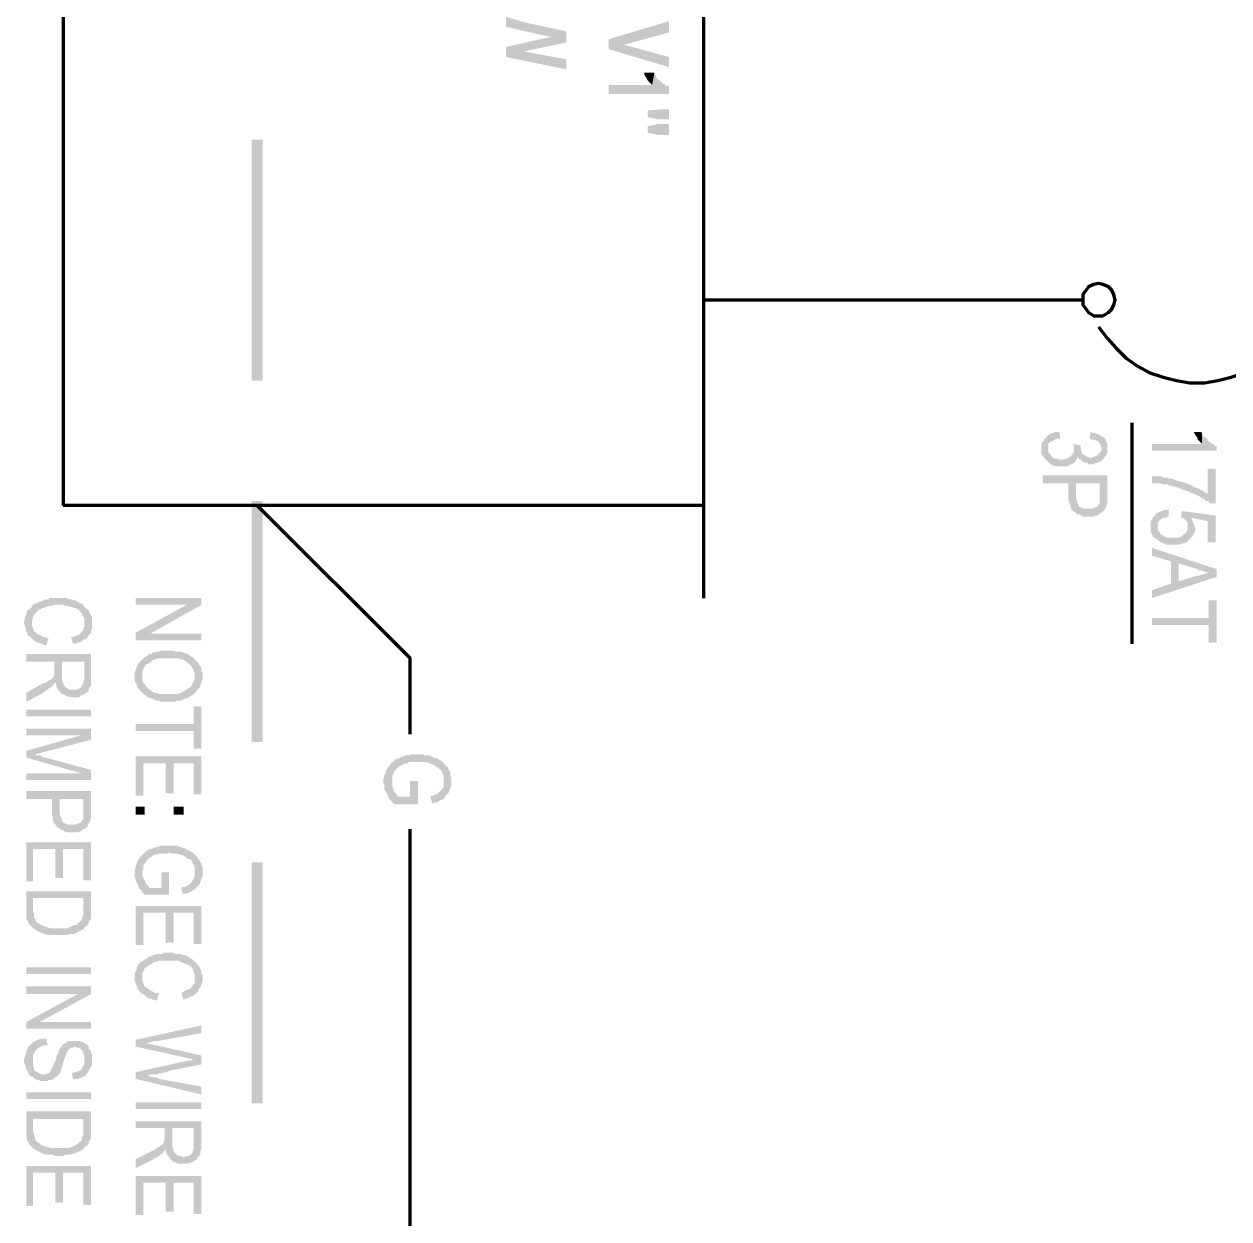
# Model space of a CAD drawing. Header units: inches. Extents: x -186 to 186, y -282 to 282.
# Drawn here: x -1.11 to 38.89, y -158.94 to -119.28 of the extents above; entities that cross this region are included whole.
import ezdxf

# ---------------------------------------------------------------- set-up
doc = ezdxf.new("R2010")
doc.units = ezdxf.units.IN
doc.header["$MEASUREMENT"] = 0
doc.layers.add('H', color=7, linetype='CONTINUOUS', lineweight=100)
doc.layers.add('P', color=250, linetype='CONTINUOUS', lineweight=100)

msp = doc.modelspace()

# ---------------------------------------------------------------- hatches: boundary and pattern name
at = {"layer": 'H', "linetype": 'Continuous'}
for points in [[(16.889, -119.889), (16.889, -119.519), (15.519, -119.222), (14.889, -119.037), (14.889, -119.37), (16.37, -119.704)], [(20.296, -119.556), (20.296, -119.185), (18.296, -119.778), (18.815, -119.963)], [(16.889, -119.889), (16.37, -119.704), (14.889, -120.037), (15.481, -120.185)], [(20.296, -120.704), (20.296, -120.37), (18.815, -119.963), (18.296, -119.778), (18.296, -120.111)], [(16.889, -120.778), (16.889, -120.444), (15.481, -120.185), (14.889, -120.037), (14.889, -120.37)], [(20.296, -121.593), (20.296, -121.333), (20.259, -121.333), (20.222, -121.333), (20.185, -121.296), (20.111, -121.259), (20.074, -121.222), (20.037, -121.185), (19.889, -121.074), (19.889, -121.037), (19.852, -120.963), (19.815, -120.926), (19.815, -120.889), (19.741, -121.296), (18.296, -121.296), (18.296, -121.593)], [(19.815, -120.889), (19.444, -120.889), (19.481, -120.889), (19.481, -120.963), (19.519, -121), (19.519, -121.037), (19.556, -121.074), (19.593, -121.148), (19.63, -121.185), (19.667, -121.222), (19.741, -121.296)], [(20.296, -122.444), (20.296, -122.111), (19.963, -122.111), (19.593, -122.148), (19.593, -122.37), (19.963, -122.444)], [(20.296, -122.963), (20.296, -122.593), (19.963, -122.593), (19.593, -122.667), (19.593, -122.889), (19.963, -122.963)], [(6.815, -123.111), (6.444, -123.111), (6.815, -131.111)], [(6.444, -123.111), (6.815, -131.111), (6.444, -131.111)], [(33.778, -133.815), (33.741, -133.37), (33.741, -133.444), (33.741, -133.481), (33.704, -133.556), (33.667, -133.593), (33.63, -133.63), (33.556, -133.667), (33.519, -133.704), (33.444, -133.704), (33.407, -133.741), (33.259, -133.741), (33.185, -133.704), (33.148, -133.704), (33.111, -133.704), (33.037, -133.667), (33, -133.63), (32.963, -133.556), (32.926, -133.519), (32.889, -133.481), (32.889, -133.444), (32.889, -133.37), (32.852, -132.963), (32.815, -133), (32.778, -133.037), (32.741, -133.111), (32.704, -133.148), (32.667, -133.185), (32.667, -133.296), (32.667, -133.444), (32.667, -133.481), (32.667, -133.556), (32.778, -133.704), (32.815, -133.741), (32.852, -133.778), (32.889, -133.815), (32.926, -133.852), (33.037, -133.926), (33.148, -133.963), (33.222, -133.963), (33.259, -133.963), (33.333, -133.963), (33.37, -133.963), (33.407, -133.963), (33.481, -133.963), (33.519, -133.963), (33.593, -133.926), (33.63, -133.889), (33.667, -133.889), (33.741, -133.852)], [(33.296, -133.037), (33.259, -132.815), (33.185, -132.815), (33.111, -132.815), (33.074, -132.852), (33, -132.852), (32.889, -132.926), (32.852, -132.963), (32.889, -133.37), (32.889, -133.333), (32.889, -133.296), (32.889, -133.222), (32.926, -133.185), (32.963, -133.148), (33.037, -133.111), (33.111, -133.074), (33.148, -133.037), (33.222, -133.037)], [(34.852, -133.37), (34.852, -133.259), (34.852, -133.222), (34.815, -133.148), (34.778, -133.037), (34.741, -133), (34.704, -133), (34.667, -132.963), (34.667, -133.37), (34.63, -133.481), (34.593, -133.519), (34.556, -133.556), (34.519, -133.593), (34.481, -133.63), (34.444, -133.63), (34.37, -133.667), (34.259, -133.667), (34.185, -133.63), (34.148, -133.63), (34.111, -133.593), (34.037, -133.556), (34, -133.519), (34, -133.481), (33.963, -133.37), (33.963, -133.296), (33.963, -133.741), (34, -133.778), (34.037, -133.815), (34.074, -133.815), (34.148, -133.852), (34.185, -133.852), (34.222, -133.889), (34.407, -133.889), (34.444, -133.852), (34.519, -133.852), (34.556, -133.815), (34.63, -133.815), (34.667, -133.778), (34.704, -133.741), (34.741, -133.704), (34.778, -133.63), (34.815, -133.593), (34.852, -133.519), (34.852, -133.481), (34.852, -133.444)], [(34.667, -132.963), (34.593, -132.926), (34.556, -132.889), (34.481, -132.889), (34.444, -132.852), (34.37, -132.852), (34.296, -132.815), (34.259, -133.037), (34.296, -133.037), (34.333, -133.074), (34.407, -133.074), (34.481, -133.111), (34.519, -133.111), (34.556, -133.148), (34.593, -133.185), (34.63, -133.259), (34.63, -133.296), (34.667, -133.37)], [(38.481, -133.444), (38.481, -133.296), (38.444, -133.296), (38.407, -133.259), (38.37, -133.222), (38.296, -133.185), (38.259, -133.148), (38.185, -133.111), (38.185, -133.074), (38.148, -133.037), (38.111, -133), (38.037, -132.963), (38, -132.889), (38, -133.222), (36.333, -133.222), (36.333, -133.444)], [(38, -132.889), (38, -132.852), (37.963, -132.815), (37.704, -132.815), (37.741, -132.852), (37.778, -132.926), (37.815, -132.963), (37.852, -133.037), (37.852, -133.074), (37.889, -133.111), (37.926, -133.148), (37.963, -133.185), (38, -133.222)], [(33.963, -133.259), (33.704, -133.222), (33.741, -133.296), (33.741, -133.333), (33.741, -133.37), (33.778, -133.815), (33.815, -133.741), (33.852, -133.704), (33.852, -133.63), (33.889, -133.667), (33.889, -133.704), (33.963, -133.741), (33.963, -133.296)], [(34.852, -134.963), (34.852, -134.259), (32.704, -134.259), (32.704, -134.519), (33.556, -134.519), (33.556, -135.074), (33.593, -135.148), (33.593, -135.185), (33.63, -135.259), (33.63, -135.333), (33.704, -135.444), (33.778, -135.481), (33.815, -135.519), (33.815, -134.519), (34.593, -134.519), (34.593, -134.963), (34.63, -135.519), (34.667, -135.481), (34.741, -135.444), (34.778, -135.37), (34.815, -135.333), (34.815, -135.296), (34.815, -135.259), (34.852, -135.185), (34.852, -135.148), (34.852, -135)], [(38.444, -135.185), (38.444, -134.037), (38.185, -134.037), (38.185, -134.889), (38.148, -134.852), (38.074, -134.815), (38.037, -134.778), (37.815, -134.667), (37.778, -134.667), (37.704, -134.63), (37.63, -134.593), (37.593, -134.556), (37.519, -134.556), (37.481, -134.519), (37.444, -134.519), (37.37, -134.481), (37.296, -134.481), (37.259, -134.444), (37.185, -134.444), (37.074, -134.407), (37, -134.37), (36.889, -134.37), (36.852, -134.333), (36.778, -134.333), (36.704, -134.333), (36.667, -134.296), (36.593, -134.296), (36.519, -134.296), (36.481, -134.296), (36.444, -134.296), (36.333, -134.296), (36.333, -134.519), (36.37, -134.519), (36.444, -134.519), (36.481, -134.519), (36.556, -134.519), (36.63, -134.519), (36.667, -134.556), (36.741, -134.556), (36.778, -134.556), (36.852, -134.556), (36.889, -134.593), (36.963, -134.593), (37.037, -134.63), (37.111, -134.63), (37.185, -134.667), (37.259, -134.704), (37.333, -134.704), (37.37, -134.741), (37.407, -134.741), (37.481, -134.778), (37.519, -134.778), (37.593, -134.815), (37.667, -134.852), (37.704, -134.852), (37.778, -134.889), (37.926, -134.963), (37.963, -135), (38.037, -135.037), (38.074, -135.037), (38.111, -135.111), (38.185, -135.111), (38.222, -135.148), (38.259, -135.185)], [(34.63, -135.519), (34.593, -134.963), (34.593, -135.111), (34.593, -135.185), (34.556, -135.222), (34.556, -135.259), (34.519, -135.296), (34.444, -135.333), (34.407, -135.333), (34.333, -135.37), (34.296, -135.37), (34.185, -135.37), (34.148, -135.37), (34.074, -135.37), (34, -135.333), (33.963, -135.333), (33.889, -135.259), (33.889, -135.222), (33.852, -135.148), (33.852, -135.111), (33.815, -135.037), (33.815, -134.519), (33.815, -135.519), (33.889, -135.556), (33.926, -135.556), (34, -135.593), (34.037, -135.63), (34.111, -135.63), (34.185, -135.63), (34.333, -135.63), (34.407, -135.63), (34.444, -135.593), (34.519, -135.593), (34.556, -135.556)], [(6.815, -135.111), (6.444, -135.111), (6.815, -143.111)], [(6.444, -135.111), (6.815, -143.111), (6.444, -143.111)], [(37.519, -136.444), (37.519, -135.963), (37.519, -136.037), (37.481, -136.148), (37.444, -136.185), (37.407, -136.222), (37.37, -136.222), (37.333, -136.296), (37.296, -136.296), (37.222, -136.333), (37.185, -136.333), (36.889, -136.333), (36.852, -136.333), (36.778, -136.296), (36.741, -136.296), (36.704, -136.259), (36.63, -136.222), (36.593, -136.148), (36.556, -136.111), (36.519, -136.074), (36.519, -136), (36.519, -135.963), (36.481, -135.519), (36.444, -135.556), (36.444, -135.593), (36.37, -135.63), (36.37, -135.667), (36.333, -135.741), (36.296, -135.778), (36.296, -135.852), (36.296, -135.889), (36.296, -136), (36.296, -136.074), (36.296, -136.148), (36.333, -136.185), (36.333, -136.222), (36.37, -136.296), (36.407, -136.333), (36.481, -136.37), (36.519, -136.407), (36.556, -136.444), (36.593, -136.444), (36.63, -136.481), (36.704, -136.519), (36.741, -136.519), (36.815, -136.556), (36.852, -136.556), (36.926, -136.556), (37, -136.556), (37.148, -136.556), (37.185, -136.556), (37.259, -136.556), (37.333, -136.519), (37.37, -136.519), (37.481, -136.481)], [(36.889, -135.63), (36.889, -135.37), (36.852, -135.407), (36.815, -135.407), (36.741, -135.407), (36.667, -135.444), (36.556, -135.481), (36.519, -135.519), (36.481, -135.519), (36.519, -135.963), (36.519, -135.889), (36.519, -135.852), (36.556, -135.778), (36.593, -135.741), (36.63, -135.704), (36.667, -135.704), (36.704, -135.667), (36.778, -135.667), (36.852, -135.63)], [(38.444, -136.481), (38.444, -135.593), (37.333, -135.444), (37.296, -135.63), (37.333, -135.667), (37.37, -135.667), (37.444, -135.741), (37.481, -135.778), (37.519, -135.852), (37.519, -135.889), (37.519, -136.444), (37.556, -136.407), (37.593, -136.37), (37.63, -135.667), (38.185, -135.778), (38.185, -136.481)], [(37.778, -136), (37.741, -135.963), (37.741, -135.889), (37.704, -135.852), (37.667, -135.741), (37.63, -135.667), (37.593, -136.37), (37.63, -136.333), (37.667, -136.296), (37.704, -136.222), (37.741, -136.185), (37.741, -136.148), (37.778, -136.074)], [(38.481, -137.63), (38.481, -137.37), (36.333, -136.667), (36.333, -136.926), (36.963, -137.111), (36.963, -137.852), (37.222, -137.185), (37.852, -137.37), (37.889, -137.407), (37.963, -137.407), (38.037, -137.444), (38.074, -137.444), (38.148, -137.481), (38.185, -137.481), (38.259, -137.481)], [(38.481, -137.63), (38.259, -137.481), (38.222, -137.481), (38.111, -137.519), (38.074, -137.519), (38, -137.556), (37.963, -137.556), (37.889, -137.593), (37.815, -137.593), (37.222, -137.778), (37.222, -137.185), (36.963, -137.852), (36.333, -138.074), (36.333, -138.333)], [(0.889, -138.63), (0.852, -138.556), (0.815, -138.519), (0.778, -138.519), (0.704, -138.481), (0.667, -138.444), (0.63, -138.444), (0.593, -138.407), (0.519, -138.407), (0.481, -138.37), (0.37, -138.37), (0.296, -138.333), (0.222, -138.333), (0.185, -138.333), (-0.148, -138.333), (-0.185, -138.333), (-0.259, -138.333), (-0.296, -138.37), (-0.37, -138.37), (-0.481, -138.407), (-0.519, -138.444), (-0.593, -138.444), (-0.667, -138.481), (-0.704, -138.519), (-0.778, -138.519), (-0.815, -138.556), (-0.852, -138.63), (-0.889, -138.667), (-0.926, -138.704), (-1, -138.741), (-1.037, -138.852), (-1.037, -138.889), (-1.074, -138.963), (-1.111, -139.111), (-1.111, -139.185), (-1.074, -139.259), (-1.037, -139.444), (-1, -139.481), (-1, -139.519), (-0.963, -139.593), (-0.889, -139.63), (-0.852, -139.667), (-0.852, -139.148), (-0.852, -139.074), (-0.815, -139), (-0.815, -138.963), (-0.778, -138.889), (-0.741, -138.852), (-0.704, -138.815), (-0.667, -138.778), (-0.63, -138.741), (-0.593, -138.704), (-0.556, -138.704), (-0.519, -138.667), (-0.481, -138.667), (-0.407, -138.63), (-0.37, -138.63), (-0.296, -138.593), (-0.222, -138.593), (-0.185, -138.593), (-0.111, -138.556), (0.185, -138.556), (0.259, -138.593), (0.333, -138.593), (0.37, -138.593), (0.444, -138.63), (0.481, -138.63), (0.519, -138.667), (0.593, -138.667), (0.667, -138.704), (0.704, -138.741), (0.741, -138.778), (0.778, -138.815), (0.815, -138.852), (0.815, -138.889), (0.889, -139), (0.889, -139.037), (0.889, -139.111), (0.889, -139.185)], [(4.778, -138.556), (4.778, -138.333), (2.593, -138.333), (2.593, -138.556), (4.296, -138.556)], [(1.148, -139.185), (1.148, -139.074), (1.148, -139), (1.111, -138.889), (1.074, -138.852), (1.037, -138.741), (0.889, -138.63), (0.889, -139.185), (0.889, -139.259), (0.889, -139.296), (0.852, -139.333), (0.852, -139.407), (0.815, -139.444), (0.778, -139.481), (0.741, -139.519), (0.704, -139.556), (0.593, -139.593), (0.519, -139.63), (0.444, -139.63), (0.519, -139.852), (0.593, -139.852), (0.667, -139.815), (0.704, -139.815), (0.778, -139.778), (0.815, -139.778), (0.852, -139.704), (0.926, -139.704), (0.963, -139.667), (1, -139.63), (1.037, -139.556), (1.074, -139.519), (1.111, -139.481), (1.111, -139.407), (1.148, -139.37), (1.148, -139.296), (1.148, -139.222)], [(4.778, -138.556), (4.296, -138.556), (2.593, -139.481), (3.074, -139.519)], [(38.481, -139.815), (38.481, -138.407), (38.222, -138.407), (38.222, -139), (36.333, -139), (36.333, -139.222), (38.222, -139.222), (38.222, -139.815)], [(-0.296, -139.667), (-0.333, -139.667), (-0.407, -139.63), (-0.481, -139.63), (-0.519, -139.593), (-0.593, -139.556), (-0.63, -139.556), (-0.667, -139.519), (-0.778, -139.444), (-0.815, -139.333), (-0.852, -139.222), (-0.852, -139.148), (-0.852, -139.667), (-0.815, -139.704), (-0.778, -139.741), (-0.741, -139.778), (-0.63, -139.815), (-0.556, -139.852), (-0.519, -139.852), (-0.444, -139.889), (-0.37, -139.889)], [(4.778, -139.741), (4.778, -139.519), (3.074, -139.519), (2.593, -139.481), (2.593, -139.741)], [(1.111, -141), (1.111, -140.185), (-1.037, -140.185), (-1.037, -140.444), (-0.111, -140.444), (-0.111, -140.704), (-0.074, -141.111), (-0.074, -141.148), (-0.037, -141.185), (-0.037, -141.259), (0, -141.333), (0, -141.37), (0.037, -141.407), (0.074, -141.444), (0.148, -141.519), (0.148, -140.444), (0.889, -140.444), (0.889, -141), (0.889, -141.519), (0.963, -141.481), (1, -141.444), (1.037, -141.407), (1.037, -141.37), (1.037, -141.333), (1.074, -141.296), (1.111, -141.259), (1.111, -141.185), (1.111, -141.148), (1.111, -141.074)], [(4.815, -140.926), (4.815, -140.815), (4.778, -140.741), (4.778, -140.63), (4.741, -140.593), (4.704, -140.556), (4.667, -140.481), (4.63, -140.444), (4.556, -140.37), (4.519, -140.333), (4.519, -140.296), (4.481, -140.296), (4.407, -140.259), (4.37, -140.222), (4.333, -140.185), (4.296, -140.185), (4.185, -140.148), (4.111, -140.111), (4.037, -140.111), (4, -140.111), (3.926, -140.111), (3.852, -140.074), (3.741, -140.074), (3.667, -140.074), (3.63, -140.074), (3.556, -140.074), (3.444, -140.074), (3.37, -140.111), (3.333, -140.111), (3.259, -140.111), (3.222, -140.148), (3.148, -140.148), (3.111, -140.185), (3.037, -140.185), (3, -140.222), (2.963, -140.259), (2.889, -140.296), (2.852, -140.333), (2.815, -140.37), (2.741, -140.444), (2.704, -140.481), (2.667, -140.519), (2.63, -140.63), (2.556, -140.815), (2.556, -140.852), (2.556, -140.963), (2.556, -141.037), (2.556, -141.074), (2.593, -141.148), (2.63, -141.185), (2.63, -141.222), (2.667, -141.333), (2.778, -141.444), (2.815, -141.481), (2.815, -140.926), (2.815, -140.815), (2.815, -140.778), (2.852, -140.704), (2.852, -140.667), (2.889, -140.63), (2.926, -140.556), (3, -140.519), (3.037, -140.481), (3.074, -140.481), (3.111, -140.444), (3.148, -140.407), (3.222, -140.37), (3.259, -140.37), (3.333, -140.333), (3.37, -140.333), (3.444, -140.333), (3.519, -140.333), (3.852, -140.333), (4, -140.333), (4.111, -140.37), (4.148, -140.37), (4.222, -140.407), (4.37, -140.519), (4.407, -140.556), (4.444, -140.593), (4.481, -140.667), (4.519, -140.704), (4.519, -140.741), (4.556, -140.815), (4.556, -140.852), (4.556, -141.481), (4.63, -141.407), (4.667, -141.333), (4.704, -141.333), (4.741, -141.222), (4.778, -141.148), (4.778, -141.111), (4.815, -141.037), (4.815, -141)], [(-0.074, -141.111), (-0.111, -140.704), (-0.111, -140.778), (-0.111, -140.852), (-0.111, -140.889), (-0.148, -140.963), (-0.185, -141), (-0.222, -141.037), (-0.259, -141.037), (-0.296, -141.074), (-0.333, -141.111), (-0.407, -141.148), (-0.481, -141.148), (-0.519, -141.185), (-0.593, -141.222), (-1.037, -141.481), (-1.037, -141.778), (-0.481, -141.481), (-0.444, -141.444), (-0.333, -141.37), (-0.296, -141.333), (-0.222, -141.296), (-0.185, -141.296), (-0.185, -141.259), (-0.148, -141.222), (-0.111, -141.185)], [(0.889, -141.519), (0.889, -141), (0.852, -141.148), (0.852, -141.185), (0.815, -141.222), (0.778, -141.296), (0.741, -141.333), (0.704, -141.333), (0.667, -141.37), (0.519, -141.37), (0.481, -141.37), (0.444, -141.37), (0.37, -141.37), (0.333, -141.333), (0.259, -141.296), (0.222, -141.222), (0.185, -141.185), (0.148, -141.074), (0.148, -140.444), (0.148, -141.519), (0.185, -141.519), (0.296, -141.593), (0.333, -141.593), (0.407, -141.63), (0.444, -141.63), (0.556, -141.63), (0.63, -141.63), (0.704, -141.63), (0.741, -141.593), (0.815, -141.556), (0.852, -141.556)], [(4.556, -141.481), (4.556, -140.926), (4.556, -140.963), (4.519, -141.111), (4.481, -141.185), (4.444, -141.222), (4.444, -141.259), (4.333, -141.333), (4.296, -141.37), (4.148, -141.444), (4.111, -141.481), (3.963, -141.519), (3.889, -141.519), (3.815, -141.519), (3.778, -141.519), (3.63, -141.519), (3.556, -141.519), (3.519, -141.519), (3.444, -141.519), (3.37, -141.519), (3.333, -141.481), (3.259, -141.481), (3.148, -141.444), (3.111, -141.407), (3.074, -141.37), (3.037, -141.37), (3, -141.333), (2.963, -141.296), (2.926, -141.222), (2.889, -141.185), (2.852, -141.148), (2.815, -141.037), (2.815, -140.963), (2.815, -140.926), (2.815, -141.481), (2.852, -141.519), (2.889, -141.556), (2.926, -141.556), (3, -141.63), (3.037, -141.63), (3.074, -141.667), (3.148, -141.667), (3.185, -141.704), (3.222, -141.704), (3.296, -141.741), (3.37, -141.741), (3.407, -141.778), (3.481, -141.778), (3.556, -141.778), (3.778, -141.778), (3.815, -141.778), (3.889, -141.778), (3.963, -141.741), (4, -141.741), (4.074, -141.741), (4.148, -141.704), (4.185, -141.704), (4.222, -141.667), (4.296, -141.667), (4.37, -141.63), (4.407, -141.593), (4.481, -141.556), (4.519, -141.519)], [(4.778, -143.333), (4.778, -141.926), (4.519, -141.926), (4.519, -142.519), (2.593, -142.519), (2.593, -142.741), (4.519, -142.741), (4.519, -143.333)], [(-1.037, -142.259), (1.111, -142.259), (1.111, -142.037), (-1.037, -142.037)], [(1.111, -143.037), (1.111, -142.667), (-1.037, -142.667), (-1.037, -142.889), (0.778, -142.889)], [(1.111, -143.037), (0.778, -142.889), (-1.037, -143.407), (-0.741, -143.519), (-0.444, -143.444)], [(1.111, -144.37), (1.111, -144.037), (-0.407, -143.63), (-0.481, -143.63), (-0.519, -143.593), (-0.593, -143.556), (-0.667, -143.556), (-0.704, -143.556), (-0.741, -143.519), (-1.037, -143.407), (-1.037, -143.63), (0.778, -144.148)], [(4.778, -144.852), (4.778, -143.593), (2.593, -143.593), (2.593, -144.889), (2.852, -144.889), (2.852, -143.815), (3.593, -143.815), (3.593, -144.815), (3.852, -144.815), (3.852, -143.815), (4.519, -143.815), (4.519, -144.852)], [(13.074, -144.407), (13.074, -144.296), (13.037, -144.222), (13.037, -144.185), (13.037, -144.111), (12.963, -144), (12.963, -143.963), (12.926, -143.926), (12.889, -143.889), (12.852, -143.852), (12.815, -143.815), (12.778, -143.778), (12.741, -143.741), (12.667, -143.704), (12.63, -143.667), (12.519, -143.63), (12.481, -143.63), (12.444, -143.593), (12.333, -143.556), (12.259, -143.556), (12.185, -143.556), (12.148, -143.519), (12.074, -143.519), (12, -143.519), (11.852, -143.519), (11.778, -143.519), (11.741, -143.519), (11.667, -143.556), (11.63, -143.556), (11.556, -143.556), (11.481, -143.593), (11.444, -143.593), (11.37, -143.63), (11.333, -143.63), (11.333, -143.667), (11.259, -143.667), (11.185, -143.704), (11.148, -143.778), (11.111, -143.778), (11.074, -143.815), (11.037, -143.889), (11, -143.926), (10.963, -143.963), (10.926, -144.037), (10.889, -144.074), (10.889, -144.148), (10.852, -144.185), (10.852, -144.222), (10.815, -144.37), (10.815, -144.481), (10.852, -144.519), (10.852, -144.556), (10.852, -144.63), (10.852, -144.704), (10.889, -144.741), (10.926, -144.815), (10.963, -144.889), (10.963, -144.926), (11, -144.963), (11.037, -145.037), (11.074, -145.074), (11.111, -144.444), (11.111, -144.333), (11.111, -144.296), (11.111, -144.222), (11.148, -144.185), (11.148, -144.148), (11.185, -144.074), (11.222, -144.037), (11.296, -143.963), (11.333, -143.926), (11.407, -143.889), (11.481, -143.852), (11.519, -143.815), (11.556, -143.815), (11.63, -143.815), (11.667, -143.778), (11.741, -143.778), (11.889, -143.778), (11.963, -143.778), (12.037, -143.778), (12.148, -143.778), (12.222, -143.778), (12.37, -143.815), (12.444, -143.852), (12.519, -143.889), (12.556, -143.926), (12.63, -143.963), (12.667, -144), (12.704, -144.037), (12.741, -144.074), (12.778, -144.111), (12.778, -144.185), (12.815, -144.222), (12.815, -144.296), (12.815, -144.333), (12.815, -144.407), (12.852, -144.963), (12.889, -144.889), (12.926, -144.852), (12.963, -144.815), (13, -144.778), (13, -144.704), (13.037, -144.667), (13.074, -144.556), (13.074, -144.481)], [(1.111, -144.37), (0.778, -144.148), (-1.037, -144.148), (-1.037, -144.37)], [(1.111, -145.444), (1.111, -144.741), (-1.037, -144.741), (-1.037, -145), (-0.185, -145), (-0.185, -145.556), (-0.148, -145.63), (-0.148, -145.667), (-0.148, -145.741), (-0.111, -145.815), (-0.074, -145.852), (-0.037, -145.889), (-0.037, -145.926), (0, -145.963), (0.037, -145.963), (0.074, -146), (0.074, -145), (0.852, -145), (0.852, -145.444), (0.852, -146), (0.889, -146), (0.926, -145.963), (1, -145.926), (1, -145.852), (1.037, -145.815), (1.074, -145.778), (1.074, -145.741), (1.111, -145.63), (1.111, -145.481)], [(11.963, -145.185), (11.963, -144.407), (11.704, -144.407), (11.704, -144.926), (11.296, -144.926), (11.296, -144.889), (11.259, -144.852), (11.222, -144.815), (11.148, -144.704), (11.148, -144.667), (11.111, -144.593), (11.111, -144.519), (11.111, -144.444), (11.074, -145.074), (11.111, -145.111), (11.185, -145.185)], [(12.852, -144.963), (12.815, -144.407), (12.815, -144.481), (12.815, -144.519), (12.815, -144.593), (12.778, -144.667), (12.704, -144.741), (12.667, -144.778), (12.63, -144.815), (12.593, -144.852), (12.556, -144.852), (12.481, -144.889), (12.444, -144.889), (12.37, -144.926), (12.444, -145.148), (12.481, -145.148), (12.519, -145.111), (12.593, -145.111), (12.667, -145.074), (12.704, -145.037), (12.741, -145.037), (12.815, -145)], [(0.852, -146), (0.852, -145.444), (0.852, -145.593), (0.852, -145.667), (0.815, -145.704), (0.815, -145.741), (0.778, -145.778), (0.704, -145.815), (0.667, -145.815), (0.593, -145.852), (0.556, -145.852), (0.444, -145.852), (0.37, -145.852), (0.333, -145.852), (0.259, -145.815), (0.222, -145.815), (0.148, -145.741), (0.148, -145.704), (0.111, -145.63), (0.111, -145.593), (0.074, -145.519), (0.074, -145), (0.074, -146), (0.148, -146.037), (0.185, -146.037), (0.222, -146.074), (0.296, -146.111), (0.37, -146.111), (0.444, -146.111), (0.593, -146.111), (0.667, -146.111), (0.778, -146.074), (0.815, -146.037)], [(2.593, -145.519), (2.889, -145.519), (2.889, -145.259), (2.593, -145.259)], [(3.852, -145.519), (4.185, -145.519), (4.185, -145.259), (3.852, -145.259)], [(1.111, -147.704), (1.111, -146.444), (-1.037, -146.444), (-1.037, -147.741), (-0.815, -147.741), (-0.815, -146.667), (-0.074, -146.667), (-0.074, -147.63), (0.185, -147.63), (0.185, -146.667), (0.852, -146.667), (0.852, -147.704)], [(4.815, -147.444), (4.815, -147.296), (4.778, -147.185), (4.778, -147.148), (4.704, -147.037), (4.667, -147), (4.667, -146.963), (4.63, -146.926), (4.593, -146.889), (4.556, -146.852), (4.519, -146.815), (4.481, -146.778), (4.407, -146.741), (4.333, -146.704), (4.259, -146.667), (4.222, -146.63), (4.148, -146.63), (4.111, -146.593), (4.037, -146.593), (4, -146.556), (3.926, -146.556), (3.852, -146.556), (3.815, -146.556), (3.741, -146.556), (3.593, -146.556), (3.519, -146.556), (3.481, -146.556), (3.407, -146.556), (3.333, -146.593), (3.296, -146.593), (3.185, -146.63), (3.111, -146.667), (3.074, -146.667), (3.037, -146.667), (3, -146.704), (2.926, -146.741), (2.889, -146.778), (2.852, -146.815), (2.815, -146.852), (2.778, -146.889), (2.704, -146.963), (2.704, -147), (2.667, -147.037), (2.63, -147.111), (2.63, -147.148), (2.593, -147.222), (2.593, -147.259), (2.556, -147.407), (2.556, -147.481), (2.556, -147.556), (2.556, -147.593), (2.593, -147.667), (2.593, -147.704), (2.63, -147.778), (2.667, -147.852), (2.667, -147.889), (2.704, -147.963), (2.741, -148), (2.778, -148.037), (2.815, -148.111), (2.815, -147.444), (2.815, -147.37), (2.852, -147.333), (2.852, -147.259), (2.852, -147.185), (2.889, -147.148), (2.926, -147.111), (2.963, -147.037), (3.037, -146.963), (3.074, -146.963), (3.148, -146.889), (3.185, -146.889), (3.222, -146.852), (3.296, -146.852), (3.37, -146.815), (3.407, -146.815), (3.481, -146.815), (3.63, -146.815), (3.704, -146.778), (3.778, -146.815), (3.889, -146.815), (3.963, -146.815), (4.074, -146.852), (4.111, -146.852), (4.185, -146.889), (4.259, -146.926), (4.296, -146.963), (4.333, -147), (4.407, -147), (4.444, -147.037), (4.481, -147.111), (4.481, -147.148), (4.519, -147.185), (4.556, -147.296), (4.556, -147.37), (4.556, -147.444), (4.593, -147.963), (4.63, -147.926), (4.667, -147.889), (4.704, -147.852), (4.741, -147.778), (4.741, -147.741), (4.778, -147.667), (4.815, -147.556), (4.815, -147.519)], [(6.815, -147.111), (6.444, -147.111), (6.815, -155.111)], [(6.444, -147.111), (6.815, -155.111), (6.444, -155.111)], [(3.704, -148.185), (3.704, -147.444), (3.444, -147.444), (3.444, -147.963), (3.037, -147.963), (3.037, -147.926), (3, -147.889), (2.963, -147.852), (2.852, -147.63), (2.815, -147.556), (2.815, -147.444), (2.815, -148.111), (2.852, -148.148), (2.889, -148.185)], [(4.593, -147.963), (4.556, -147.444), (4.556, -147.519), (4.556, -147.556), (4.519, -147.63), (4.519, -147.667), (4.481, -147.704), (4.444, -147.778), (4.407, -147.815), (4.37, -147.852), (4.222, -147.926), (4.148, -147.926), (4.111, -147.963), (4.148, -148.148), (4.185, -148.148), (4.259, -148.148), (4.333, -148.111), (4.37, -148.111), (4.444, -148.074), (4.481, -148.037), (4.519, -148.037), (4.556, -148)], [(1.111, -148.667), (1.111, -148.074), (-1.037, -148.074), (-1.037, -148.815), (-1.037, -148.889), (-1.037, -148.963), (-1, -149.037), (-0.963, -149.111), (-0.963, -149.148), (-0.926, -149.185), (-0.889, -149.222), (-0.852, -149.259), (-0.815, -149.296), (-0.815, -148.296), (0.852, -148.296), (0.852, -148.667), (0.889, -149.296), (0.889, -149.259), (0.963, -149.222), (1, -149.185), (1.037, -149.148), (1.037, -149.074), (1.074, -149.037), (1.111, -148.963), (1.111, -148.889), (1.111, -148.778)], [(0.889, -149.296), (0.852, -148.667), (0.852, -148.815), (0.852, -148.889), (0.815, -148.926), (0.815, -148.963), (0.815, -149), (0.667, -149.148), (0.63, -149.185), (0.556, -149.185), (0.519, -149.222), (0.481, -149.222), (0.333, -149.296), (0.259, -149.296), (0.185, -149.296), (-0.074, -149.296), (-0.148, -149.296), (-0.222, -149.296), (-0.481, -149.222), (-0.481, -149.185), (-0.556, -149.185), (-0.593, -149.148), (-0.667, -149.111), (-0.704, -149.074), (-0.741, -149), (-0.778, -148.926), (-0.778, -148.889), (-0.778, -148.815), (-0.815, -148.741), (-0.815, -148.296), (-0.815, -149.296), (-0.704, -149.37), (-0.63, -149.407), (-0.556, -149.444), (-0.519, -149.444), (-0.444, -149.481), (-0.407, -149.481), (-0.333, -149.519), (-0.296, -149.519), (-0.222, -149.519), (-0.148, -149.519), (-0.111, -149.519), (0.185, -149.519), (0.259, -149.519), (0.333, -149.519), (0.444, -149.481), (0.481, -149.481), (0.519, -149.481), (0.556, -149.481), (0.63, -149.444), (0.704, -149.407), (0.741, -149.37), (0.778, -149.37), (0.852, -149.333)], [(4.778, -149.815), (4.778, -148.556), (2.593, -148.556), (2.593, -149.852), (2.852, -149.852), (2.852, -148.778), (3.593, -148.778), (3.593, -149.778), (3.852, -149.778), (3.852, -148.778), (4.519, -148.778), (4.519, -149.815)], [(4.556, -150.407), (4.519, -150.37), (4.481, -150.333), (4.407, -150.296), (4.37, -150.259), (4.296, -150.222), (4.222, -150.185), (4.185, -150.185), (4.148, -150.185), (4.074, -150.148), (4.037, -150.148), (3.963, -150.148), (3.889, -150.148), (3.852, -150.111), (3.519, -150.111), (3.481, -150.148), (3.407, -150.148), (3.333, -150.148), (3.296, -150.148), (3.185, -150.185), (3.111, -150.222), (3.074, -150.222), (3, -150.259), (2.963, -150.296), (2.889, -150.333), (2.852, -150.37), (2.778, -150.407), (2.741, -150.444), (2.704, -150.481), (2.667, -150.519), (2.63, -150.63), (2.593, -150.741), (2.556, -150.815), (2.556, -150.889), (2.556, -151), (2.556, -151.037), (2.593, -151.111), (2.593, -151.148), (2.63, -151.222), (2.667, -151.333), (2.704, -151.37), (2.778, -151.444), (2.778, -151.481), (2.815, -150.926), (2.815, -150.852), (2.815, -150.778), (2.852, -150.741), (2.852, -150.704), (2.889, -150.63), (2.926, -150.593), (3, -150.556), (3.037, -150.519), (3.111, -150.481), (3.148, -150.444), (3.185, -150.444), (3.222, -150.407), (3.296, -150.407), (3.37, -150.37), (3.407, -150.37), (3.481, -150.37), (3.556, -150.37), (3.852, -150.37), (3.926, -150.37), (3.963, -150.37), (4.037, -150.37), (4.074, -150.407), (4.148, -150.444), (4.185, -150.444), (4.222, -150.481), (4.296, -150.481), (4.333, -150.519), (4.407, -150.556), (4.444, -150.593), (4.481, -150.63), (4.481, -150.667), (4.519, -150.778), (4.556, -150.815), (4.556, -150.889), (4.556, -150.963)], [(-1.037, -150.815), (1.111, -150.815), (1.111, -150.593), (-1.037, -150.593)], [(4.815, -150.963), (4.815, -150.852), (4.778, -150.815), (4.778, -150.704), (4.667, -150.519), (4.63, -150.481), (4.556, -150.407), (4.556, -151), (4.556, -151.037), (4.556, -151.111), (4.519, -151.148), (4.481, -151.185), (4.481, -151.222), (4.444, -151.259), (4.407, -151.296), (4.333, -151.333), (4.222, -151.37), (4.185, -151.407), (4.111, -151.444), (4.185, -151.667), (4.259, -151.63), (4.296, -151.63), (4.37, -151.593), (4.444, -151.556), (4.481, -151.556), (4.519, -151.519), (4.556, -151.481), (4.63, -151.444), (4.63, -151.407), (4.667, -151.407), (4.667, -151.333), (4.704, -151.296), (4.741, -151.259), (4.778, -151.185), (4.778, -151.148), (4.815, -151.074), (4.815, -151.037)], [(3.37, -151.444), (3.296, -151.444), (3.222, -151.444), (3.185, -151.407), (3.111, -151.37), (3.074, -151.37), (3, -151.296), (2.889, -151.222), (2.852, -151.148), (2.852, -151.111), (2.815, -151.037), (2.815, -151), (2.815, -150.926), (2.778, -151.481), (2.852, -151.481), (2.889, -151.519), (2.926, -151.556), (3.037, -151.63), (3.111, -151.63), (3.148, -151.667), (3.222, -151.667), (3.296, -151.704)], [(1.111, -151.481), (1.111, -151.222), (-1.037, -151.222), (-1.037, -151.481), (0.667, -151.481)], [(1.111, -151.481), (0.667, -151.481), (-1.037, -152.407), (-0.593, -152.407)], [(1.111, -152.63), (1.111, -152.407), (-0.593, -152.407), (-1.037, -152.407), (-1.037, -152.63)], [(4.778, -152.778), (4.778, -152.519), (2.593, -153), (2.889, -153.111), (2.926, -153.111), (3, -153.111), (3.037, -153.074), (3.111, -153.074), (3.185, -153.037), (3.222, -153.037), (3.296, -153.037), (3.333, -153.037)], [(1.148, -153.667), (1.148, -153.556), (1.148, -153.481), (1.111, -153.444), (1.111, -153.37), (1.074, -153.333), (1.037, -153.296), (1.037, -153.222), (1, -153.185), (0.963, -153.148), (0.889, -153.111), (0.852, -153.074), (0.778, -153.074), (0.741, -153.037), (0.667, -153.037), (0.481, -153.037), (0.407, -153.037), (0.333, -153.037), (0.296, -153.074), (0.296, -153.111), (0.222, -153.111), (0.185, -153.148), (0.148, -153.185), (0.111, -153.222), (0.111, -153.259), (0.074, -153.296), (0.037, -153.333), (0.037, -153.407), (0, -153.481), (-0.037, -153.519), (-0.037, -153.593), (-0.037, -153.63), (-0.074, -153.704), (-0.111, -153.778), (-0.148, -153.852), (-0.185, -153.963), (-0.222, -154), (-0.259, -154.074), (-0.296, -154.111), (-0.333, -154.111), (-0.407, -154.148), (-0.519, -154.148), (-0.593, -154.111), (-0.63, -154.111), (-0.667, -154.074), (-0.741, -154.037), (-0.778, -154), (-0.778, -153.926), (-0.815, -153.889), (-0.815, -153.815), (-0.815, -153.778), (-0.815, -153.704), (-0.852, -153.111), (-0.889, -153.148), (-0.963, -153.222), (-1, -153.296), (-1, -153.333), (-1.037, -153.37), (-1.037, -153.444), (-1.074, -153.481), (-1.074, -153.556), (-1.111, -153.63), (-1.111, -153.778), (-1.074, -153.815), (-1.037, -154), (-1, -154.037), (-0.963, -154.111), (-0.926, -154.185), (-0.889, -154.222), (-0.815, -154.222), (-0.778, -154.296), (-0.741, -154.296), (-0.667, -154.333), (-0.63, -154.333), (-0.556, -154.37), (-0.333, -154.37), (-0.296, -154.333), (-0.222, -154.333), (-0.148, -154.296), (-0.111, -154.296), (-0.111, -154.259), (-0.037, -154.222), (0, -154.185), (0.037, -154.148), (0.074, -154.111), (0.111, -154.037), (0.111, -154), (0.148, -153.926), (0.148, -153.889), (0.185, -153.815), (0.185, -153.741), (0.222, -153.667), (0.222, -153.63), (0.259, -153.556), (0.296, -153.481), (0.296, -153.444), (0.333, -153.37), (0.333, -153.333), (0.37, -153.333), (0.444, -153.259), (0.519, -153.259), (0.556, -153.222), (0.63, -153.259), (0.667, -153.259), (0.778, -153.296), (0.815, -153.333), (0.815, -153.37), (0.852, -153.407), (0.852, -153.481), (0.889, -153.519), (0.889, -153.667), (0.926, -154.185), (0.963, -154.148), (1.037, -154.037), (1.111, -153.889), (1.148, -153.852), (1.148, -153.778), (1.148, -153.704)], [(-0.333, -153.185), (-0.37, -152.963), (-0.407, -152.963), (-0.481, -152.963), (-0.556, -152.963), (-0.667, -153), (-0.815, -153.074), (-0.852, -153.111), (-0.815, -153.704), (-0.815, -153.593), (-0.815, -153.481), (-0.778, -153.444), (-0.741, -153.37), (-0.63, -153.259), (-0.556, -153.222), (-0.519, -153.222), (-0.481, -153.185), (-0.407, -153.185)], [(4.778, -153.815), (4.778, -153.519), (3.296, -153.185), (2.889, -153.111), (2.593, -153), (2.593, -153.222), (4.259, -153.593), (4.37, -153.63), (4.444, -153.63), (4.519, -153.667)], [(0.926, -154.185), (0.889, -153.667), (0.889, -153.778), (0.889, -153.815), (0.852, -153.852), (0.815, -153.926), (0.815, -153.963), (0.778, -154), (0.704, -154.037), (0.667, -154.037), (0.63, -154.074), (0.556, -154.074), (0.481, -154.111), (0.519, -154.333), (0.556, -154.296), (0.63, -154.296), (0.704, -154.296), (0.741, -154.259), (0.815, -154.259), (0.852, -154.222)], [(4.778, -153.815), (4.519, -153.667), (4.259, -153.704), (2.593, -154.074), (2.889, -154.185), (2.963, -154.185), (3, -154.185), (3.111, -154.148), (3.185, -154.148), (3.222, -154.148), (3.296, -154.148), (3.37, -154.111), (3.444, -154.111), (3.481, -154.111), (3.556, -154.074), (3.63, -154.074), (3.667, -154.037)], [(4.778, -154.815), (4.778, -154.556), (3.37, -154.296), (3.333, -154.259), (3.259, -154.259), (3.185, -154.259), (3.148, -154.222), (3.074, -154.222), (2.963, -154.185), (2.889, -154.185), (2.593, -154.074), (2.593, -154.296)], [(-1.037, -154.963), (1.111, -154.963), (1.111, -154.741), (-1.037, -154.741)], [(2.593, -155.296), (4.778, -155.296), (4.778, -155.074), (2.593, -155.074)], [(1.111, -156), (1.111, -155.37), (-1.037, -155.37), (-1.037, -156.148), (-1.037, -156.185), (-1, -156.37), (-0.963, -156.407), (-0.963, -156.444), (-0.926, -156.481), (-0.889, -156.519), (-0.852, -156.556), (-0.815, -156.593), (-0.815, -155.63), (0.852, -155.63), (0.852, -156), (0.889, -156.593), (0.889, -156.556), (0.963, -156.519), (1, -156.481), (1.037, -156.444), (1.037, -156.37), (1.074, -156.333), (1.111, -156.259), (1.111, -156.185), (1.111, -156.074)], [(0.889, -156.593), (0.852, -156), (0.852, -156.148), (0.852, -156.185), (0.815, -156.222), (0.815, -156.296), (0.815, -156.333), (0.667, -156.444), (0.63, -156.481), (0.556, -156.519), (0.519, -156.519), (0.481, -156.556), (0.333, -156.593), (0.259, -156.593), (0.185, -156.593), (-0.074, -156.593), (-0.148, -156.593), (-0.222, -156.593), (-0.481, -156.519), (-0.556, -156.481), (-0.593, -156.444), (-0.667, -156.407), (-0.704, -156.37), (-0.741, -156.296), (-0.778, -156.185), (-0.778, -156.111), (-0.815, -156.037), (-0.815, -155.63), (-0.815, -156.593), (-0.704, -156.667), (-0.63, -156.704), (-0.556, -156.741), (-0.519, -156.778), (-0.444, -156.778), (-0.407, -156.815), (-0.333, -156.815), (-0.296, -156.815), (-0.222, -156.815), (-0.148, -156.815), (-0.111, -156.852), (0.185, -156.852), (0.259, -156.815), (0.333, -156.815), (0.37, -156.815), (0.444, -156.815), (0.481, -156.778), (0.519, -156.778), (0.556, -156.778), (0.63, -156.741), (0.704, -156.704), (0.741, -156.704), (0.778, -156.667), (0.852, -156.63)], [(4.778, -156.481), (4.778, -155.704), (2.593, -155.704), (2.593, -155.926), (3.556, -155.926), (3.556, -156.185), (3.593, -156.63), (3.593, -156.704), (3.63, -156.778), (3.63, -156.815), (3.667, -156.852), (3.704, -156.889), (3.741, -156.963), (3.778, -157), (3.815, -155.926), (4.519, -155.926), (4.519, -156.481), (4.556, -157), (4.593, -157), (4.63, -156.963), (4.667, -156.889), (4.704, -156.852), (4.741, -156.815), (4.741, -156.741), (4.741, -156.704), (4.778, -156.63), (4.778, -156.556)], [(4.556, -157), (4.519, -156.481), (4.519, -156.519), (4.519, -156.63), (4.481, -156.704), (4.481, -156.741), (4.444, -156.778), (4.407, -156.815), (4.37, -156.852), (4.296, -156.852), (4.185, -156.889), (4.148, -156.889), (4.074, -156.852), (4.037, -156.852), (3.963, -156.815), (3.926, -156.778), (3.889, -156.741), (3.852, -156.704), (3.852, -156.667), (3.815, -156.556), (3.815, -155.926), (3.778, -157), (3.815, -157.037), (3.926, -157.074), (4, -157.111), (4.037, -157.111), (4.111, -157.111), (4.222, -157.111), (4.296, -157.111), (4.333, -157.111), (4.407, -157.074), (4.444, -157.074), (4.519, -157.037)], [(3.593, -156.63), (3.556, -156.185), (3.556, -156.296), (3.556, -156.333), (3.519, -156.37), (3.519, -156.444), (3.481, -156.481), (3.407, -156.519), (3.37, -156.556), (3.333, -156.556), (3.296, -156.593), (3.259, -156.63), (3.185, -156.667), (3.111, -156.704), (3.037, -156.741), (2.593, -156.963), (2.593, -157.259), (3.185, -156.963), (3.222, -156.926), (3.333, -156.889), (3.37, -156.852), (3.407, -156.815), (3.481, -156.778), (3.519, -156.704), (3.556, -156.667)], [(1.111, -158.481), (1.111, -157.185), (-1.037, -157.185), (-1.037, -158.519), (-0.815, -158.519), (-0.815, -157.407), (-0.074, -157.407), (-0.074, -158.407), (0.185, -158.407), (0.185, -157.407), (0.852, -157.407), (0.852, -158.481)], [(4.778, -158.778), (4.778, -157.519), (2.593, -157.519), (2.593, -158.815), (2.852, -158.815), (2.852, -157.741), (3.593, -157.741), (3.593, -158.704), (3.852, -158.704), (3.852, -157.741), (4.519, -157.741), (4.519, -158.778)]]:
    msp.add_hatch(color=0, dxfattribs=at).paths.add_polyline_path(points)

# ---------------------------------------------------------------- linework, layer by layer
at = {"layer": 'P', "color": 0, "linetype": 'Continuous'}
for points in [[(55.63, -54.556), (59.593, -54.556), (59.593, -82.704), (0.185, -82.704), (0.185, -135.259)], [(21.444, -93.963), (21.444, -138.333)], [(34.556, -128.963), (34.704, -128.963), (34.889, -128.852), (35, -128.741), (35.074, -128.593), (35.111, -128.444), (35.074, -128.259), (35, -128.111), (34.889, -128), (34.704, -127.926), (34.556, -127.889), (34.407, -127.926), (34.222, -128), (34.148, -128.111), (34.037, -128.259), (34.037, -128.444), (34.037, -128.593), (34.148, -128.741), (34.222, -128.852), (34.407, -128.963), (34.556, -128.963)], [(34.037, -128.444), (21.444, -128.444)], [(34.556, -129.333), (34.852, -129.704), (35.148, -130.037), (35.481, -130.37), (35.852, -130.63), (36.259, -130.852), (36.704, -131), (37.148, -131.111), (37.593, -131.185), (38.074, -131.185), (38.519, -131.111), (38.963, -131), (39.407, -130.852), (39.815, -130.63), (40.185, -130.37), (40.519, -130.037), (40.815, -129.704), (41.111, -129.333)], [(35.667, -132.519), (35.667, -139.852)], [(21.444, -135.259), (0.185, -135.259)], [(6.63, -135.259), (11.704, -140.333)], [(11.704, -142.852), (11.704, -140.333)], [(27.148, -166.222), (11.704, -166.222), (11.704, -146)]]:
    msp.add_lwpolyline(points, dxfattribs=at)

doc.saveas('drawing.dxf')
